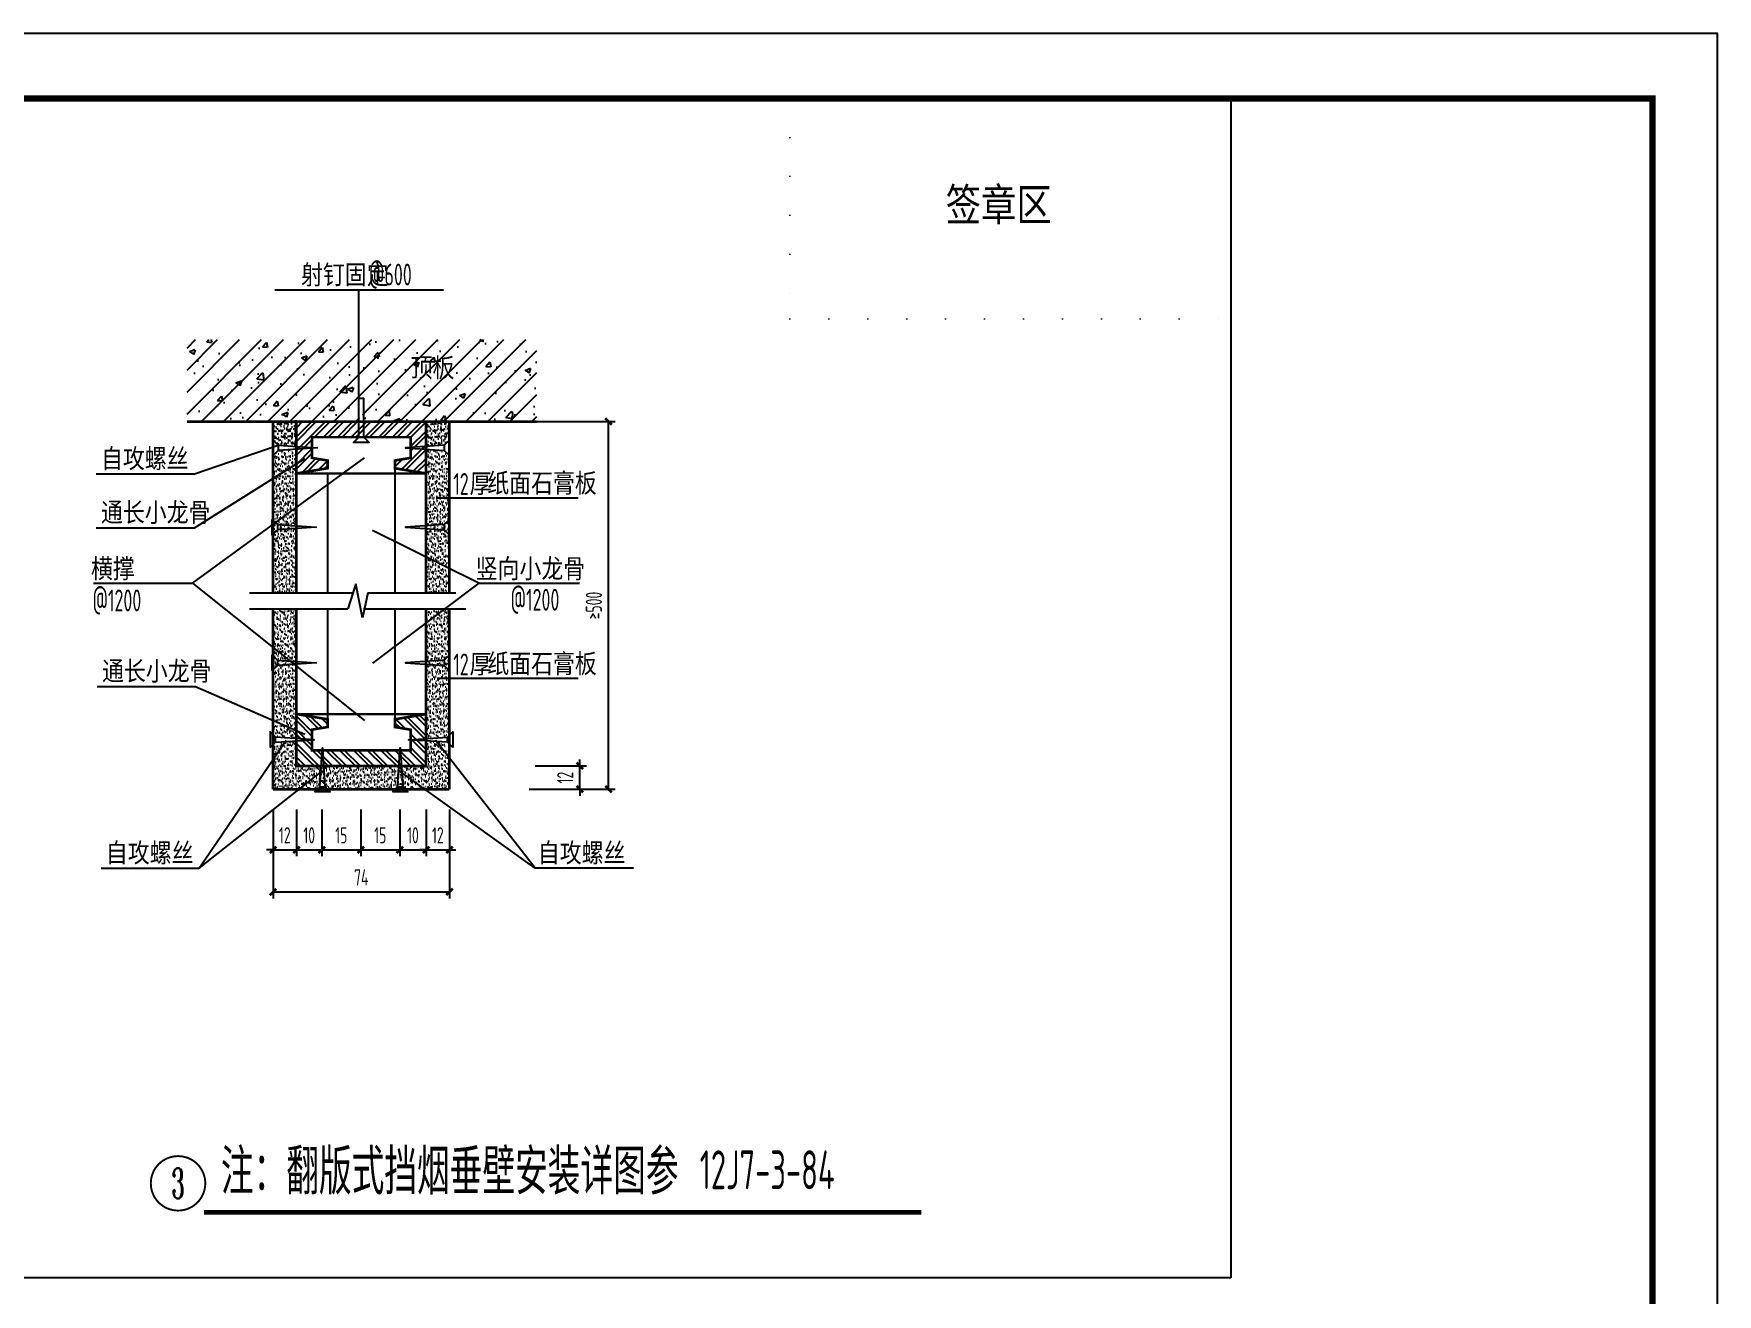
# Paper-space layout '布局1' of a CAD drawing. Extents: x -41982 to 68, y -29634 to 66.
# Drawn here: x -12913 to 68, y -9656 to 66 of the extents above; entities that cross this region are included whole.
import ezdxf
from ezdxf.enums import TextEntityAlignment as Align

# ---------------------------------------------------------------- set-up
doc = ezdxf.new("R2010")
doc.units = 0
doc.header["$LTSCALE"] = 1000
doc.linetypes.add('__DASH', pattern=[0.35, 0.25, -0.1])
doc.linetypes.add('ACAD_ISO07W100', pattern=[3, 0, -3])
doc.layers.get('0').update_dxf_attribs({"color": 252})
doc.layers.get('Defpoints').update_dxf_attribs({"color": 252})
for name, color, linetype in [('_0', 252, 'Continuous'), ('A-ANNO-DIMS', 252, 'Continuous'), ('A-ANNO-TTLB', 252, 'Continuous'), ('AXIS', 252, 'Continuous'), ('DIM_SYMB', 252, 'Continuous'), ('PUB_DIM', 252, 'Continuous'), ('PUB_TEXT', 252, 'Continuous'), ('TC', 252, 'Continuous'), ('WALL', 252, 'Continuous')]:
    doc.layers.add(name, color=color, linetype=linetype)
doc.layers.add('签章区', color=252, linetype='ACAD_ISO07W100', lineweight=0, plot=False)
doc.styles.add('19 图框A1$0$!4#10#$0$Standard', font='gbenor.shx', dxfattribs={"bigfont": 'gbcbig.shx'})
doc.styles.add('_TCH_DIM', font='TSSDENG.shx', dxfattribs={"width": 0.8, "bigfont": 'hztxt.shx'})
doc.styles.add('_TCH_LABEL', font='COMPLEX', dxfattribs={"bigfont": 'GBCBIG'})
doc.styles.add('Standard_T3', font='TSSDENG.shx', dxfattribs={"width": 0.64, "bigfont": 'hztxt.shx'})
doc.styles.add('仿宋', font='simfang.ttf')
doc.dimstyles.new('_TCH_ARCH-50', dxfattribs={"dimscale": 50, "dimtxt": 2.5, "dimasz": 1, "dimexe": 1, "dimexo": 1, "dimgap": 1, "dimtad": 1, "dimdec": 0, "dimzin": 0, "dimdsep": 46, "dimtxsty": 'Standard_T3', "dimblk": 'ARCHTICK', "dimcen": 0.09, "dimclrt": 7, "dimazin": 2, "dimtfac": 1, "dimtdec": 0, "dimtix": 1, "dimtmove": 2, "dimatfit": 3, "dimfxl": 1, "dimtolj": 1, "dimtzin": 0, "dimarcsym": 0})
pattern_1 = [(37.5, (-143540.9097, -216928.253), (-0.062993358, 1.926823769), [0, -1.52, 0, -1.7, 0, -1.625]), (7.5, (-143540.9097, -216928.253), (1.769776705, 2.822146065), [0, -0.82, 0, -1.37, 0, -0.525]), (327.5, (-143542.1397, -216928.253), (3.114141862, 0.005659054), [0, -0.5, 0, -1.8, 0, -2.35]), (317.5, (-143542.1397, -216928.253), (3.006126605, 0.877675565), [0, -0.25, 0, -1.18, 0, -1.35])]

# ---------------------------------------------------------------- blocks, each defined once
blk = doc.blocks.new('A$C6C104DEE')
at = {"layer": 'TC'}
blk.add_line((15, 4), (15, 2), dxfattribs=at)
blk.add_lwpolyline([(17, 6), (15, 4), (0, 3), (15, 2), (17, 0)], close=True, dxfattribs=at)
blk = doc.blocks.new('A$C7F8A0D7E')
at = {"layer": 'TC'}
for p, q in [((2, 2), (2, 17)), ((2, 17), (4, 17)), ((4, 2), (4, 17)), ((2, 2), (4, 2))]:
    blk.add_line(p, q, dxfattribs=at)
blk.add_lwpolyline([(4, 2), (6, 0), (0, 0), (2, 2)], dxfattribs=at)
blk = doc.blocks.new('A$C794C6BEF')
at = {"layer": 'TC'}
h = blk.add_hatch(dxfattribs=at)
h.set_pattern_fill('AN31C', color=256, scale=30, style=0)
h.set_pattern_definition([(45, (-143540.9097, -216928.253), (-4.24264069, 4.24264069), []), (50, (-143540.91, -216928.253), (21.5178055, -1.882564), [2.25, -24.75]), (355, (-143540.91, -216928.253), (-4.16254, 22.565764), [1.8, -19.8]), (100.4514, (-143539.117, -216928.41), (17.3552815, 20.6831863), [1.9122057, -21.0342634]), (46.1842, (-143540.91, -216922.253), (32.0172315, -4.9655704), [3.375, -37.125]), (96.6356, (-143538.242, -216922.667), (28.039881, 29.223536), [2.8683086, -31.55139]), (351.1842, (-143540.91, -216922.253), (28.0398584, 29.223558), [2.7, -29.7]), (21, (-143537.91, -216923.753), (17.9072116, -12.0785667), [2.25, -24.75]), (326, (-143537.91, -216923.753), (7.29946, 21.7545014), [1.8, -19.8]), (71.4514, (-143536.417, -216924.76), (25.2066789, 9.6759149), [1.9122057, -21.0342634]), (37.5, (-143540.91, -216928.253), (0.36479566, 9.98681561), [0, -19.56, 0, -20.1, 0, -19.875]), (7.5, (-143540.91, -216928.253), (7.89208612, 11.83235136), [0, -11.46, 0, -19.11, 0, -7.575]), (327.5, (-143547.6, -216928.253), (16.01467309, -0.67664615), [0, -7.5, 0, -23.4, 0, -31.05]), (317.5, (-143550.6, -216928.253), (17.4955851, 3.0031495), [0, -9.75, 0, -15.54, 0, -22.05])])
h.paths.add_polyline_path([(171.45, 228.08), (171.45, 259.68), (36.63, 259.68), (36.63, 228.08), (103.17, 228.08), (103.77, 237.08), (104.37, 228.08)])
h = blk.add_hatch(dxfattribs=at)
h.set_pattern_fill('AR-SAND', color=256, style=0)
h.set_pattern_definition(pattern_1)
h.paths.add_polyline_path([(78.77, 218.5), (78.77, 228.08), (69.77, 228.08), (69.77, 220.97), (71.77, 218.97)])
h = blk.add_hatch(dxfattribs=at)
h.set_pattern_fill('ANSI32', color=256, scale=10, style=0)
h.set_pattern_definition([(45, (-143540.9097, -216928.253), (-2.65165043, 2.65165043), []), (45, (-143539.142, -216928.253), (-2.65165043, 2.65165043), [])])
h.paths.add_polyline_path([(122.77, 222.08), (122.77, 214.08), (116.77, 213.08), (116.77, 210.08), (128.77, 208.08), (128.77, 228.08), (78.77, 228.08), (78.77, 208.08), (90.77, 210.08), (90.77, 213.08), (84.77, 214.08), (84.77, 222.08)])
h = blk.add_hatch(dxfattribs=at)
h.set_pattern_fill('AR-SAND', color=256, style=0)
h.set_pattern_definition(pattern_1)
h.paths.add_polyline_path([(135.77, 218.97), (137.77, 220.97), (137.77, 228.08), (128.77, 228.08), (128.77, 218.5)])
h = blk.add_hatch(dxfattribs=at)
h.set_pattern_fill('AR-SAND', color=256, style=0)
h.set_pattern_definition(pattern_1)
h.paths.add_polyline_path([(78.77, 217.43), (71.77, 216.97), (69.77, 214.97), (69.77, 162), (78.77, 162)])
h = blk.add_hatch(dxfattribs=at)
h.set_pattern_fill('AR-SAND', color=256, style=0)
h.set_pattern_definition(pattern_1)
h.paths.add_polyline_path([(128.77, 208.08), (128.77, 162), (137.77, 162), (137.77, 214.97), (135.77, 216.97), (128.77, 217.43)])
h = blk.add_hatch(dxfattribs=at)
h.set_pattern_fill('AR-SAND', color=256, style=0)
h.set_pattern_definition(pattern_1)
h.paths.add_polyline_path([(69.77, 108.42), (71.77, 106.42), (78.77, 105.95), (78.77, 155.89), (69.77, 155.89)])
h = blk.add_hatch(dxfattribs=at)
h.set_pattern_fill('AR-SAND', color=256, style=0)
h.set_pattern_definition(pattern_1)
h.paths.add_polyline_path([(137.77, 155.89), (128.77, 155.89), (128.77, 105.95), (135.77, 106.42), (137.77, 108.42)])
h = blk.add_hatch(dxfattribs=at)
h.set_pattern_fill('ANSI32', color=256, scale=10, style=0)
h.set_pattern_definition([(315, (-143540.9097, 217251.639), (-2.65165043, -2.65165043), []), (315, (-143539.142, 217251.639), (-2.65165043, -2.65165043), [])])
h.paths.add_polyline_path([(84.77, 101.3), (84.77, 109.3), (90.77, 110.3), (90.77, 113.3), (78.77, 115.3), (78.77, 95.3), (128.77, 95.3), (128.77, 115.3), (116.77, 113.3), (116.77, 110.3), (122.77, 109.3), (122.77, 101.3)])
h = blk.add_hatch(dxfattribs=at)
h.set_pattern_fill('AR-SAND', color=256, style=0)
h.set_pattern_definition(pattern_1)
h.paths.add_polyline_path([(137.77, 102.42), (135.77, 104.42), (128.77, 104.89), (128.77, 95.3), (78.77, 95.3), (78.77, 104.89), (71.77, 104.42), (69.77, 102.42), (69.77, 86.3), (137.77, 86.3)])
at = {"layer": 'PUB_DIM'}
for p, q in [((70.51, 278.91), (135.43, 278.91)), ((102.77, 237.08), (102.77, 278.91)), ((39.43, 207.91), (71.77, 218.97)), ((1.56, 207.91), (39.43, 207.91)), ((38.74, 165.76), (105.08, 214.15)), ((39.43, 187.16), (81.97, 213.85)), ((187.33, 198.58), (133.02, 198.58)), ((1.56, 187.16), (39.43, 187.16)), ((149.14, 165.76), (108.06, 186.14)), ((0.51, 165.76), (38.74, 165.76)), ((38.74, 165.76), (105.08, 112.85)), ((149.14, 165.76), (108.06, 134.98)), ((149.13, 165.75), (187.92, 165.75)), ((1.97, 125.99), (39.84, 125.99)), ((39.84, 125.99), (81.97, 107.6)), ((187.33, 128.99), (133.02, 128.99)), ((41.33, 55.89), (74.79, 105.31)), ((170.79, 55.89), (132.4, 105.31)), ((41.33, 55.89), (88.84, 93.38)), ((170.79, 55.89), (118.35, 93.38)), ((3.45, 55.89), (41.33, 55.89)), ((208.67, 55.89), (170.79, 55.89))]:
    blk.add_line(p, q, dxfattribs=at)
at = {"layer": 'TC'}
for p, q in [((90.77, 208.08), (90.77, 162)), ((116.77, 210.08), (116.77, 162)), ((101.73, 165.52), (98.55, 155.89)), ((104.23, 152.39), (101.73, 165.52)), ((60.69, 162), (100.25, 162)), ((60.69, 155.89), (98.55, 155.89)), ((90.77, 155.89), (90.77, 112.44)), ((106.36, 162), (104.23, 152.39)), ((104.66, 155.89), (144.03, 155.89)), ((106.36, 162), (140.29, 162)), ((116.77, 155.89), (116.77, 112.44))]:
    blk.add_line(p, q, dxfattribs=at)
for points in [[(78.77, 162), (78.77, 208.08), (128.77, 208.08), (128.77, 162)], [(122.77, 209.08), (122.77, 208.08), (84.77, 208.08), (84.77, 209.08)], [(128.77, 155.89), (128.77, 115.3), (78.77, 115.3), (78.77, 155.89)], [(84.77, 114.3), (84.77, 115.3), (122.77, 115.3), (122.77, 114.3)]]:
    blk.add_lwpolyline(points, dxfattribs=at)
at = {"layer": 'WALL', "const_width": 1}
for points in [[(36.63, 228.08), (171.45, 228.08)], [(69.77, 228.08), (69.77, 162)], [(78.77, 228.08), (78.77, 162)], [(128.77, 228.08), (128.77, 162)], [(137.77, 228.08), (137.77, 162)], [(69.77, 155.89), (69.77, 86.3)], [(78.77, 155.89), (78.77, 95.3)], [(128.77, 155.89), (128.77, 95.3)], [(137.77, 155.89), (137.77, 86.3)], [(78.77, 95.3), (128.77, 95.3)], [(69.77, 86.3), (137.77, 86.3)]]:
    blk.add_lwpolyline(points, dxfattribs=at)
for points in [[(84.77, 222.08), (84.77, 214.08), (90.77, 213.08), (90.77, 210.08), (78.77, 208.08), (78.77, 228.08), (128.77, 228.08), (128.77, 208.08), (116.77, 210.08), (116.77, 213.08), (122.77, 214.08), (122.77, 222.08)], [(84.77, 101.3), (84.77, 109.3), (90.77, 110.3), (90.77, 113.3), (78.77, 115.3), (78.77, 95.3), (128.77, 95.3), (128.77, 115.3), (116.77, 113.3), (116.77, 110.3), (122.77, 109.3), (122.77, 101.3)]]:
    blk.add_lwpolyline(points, close=True, dxfattribs=at)
at = {"layer": 'PUB_DIM'}
blk.add_blockref('A$C7F8A0D7E', (100.77, 220.08), dxfattribs=at)
at = {"layer": 'PUB_DIM', "rotation": 180}
blk.add_blockref('A$C6C104DEE', (85.66, 108.42), dxfattribs=at)
at = {"layer": 'PUB_DIM', "xscale": -1}
for p, rotation in [((122.01, 108.42), 180), ((91.77, 102.31), 90), ((121.77, 102.31), 90)]:
    blk.add_blockref('A$C6C104DEE', p, dxfattribs=dict(at, rotation=rotation))
at = {"layer": 'TC', "xscale": -1}
for p in [(86.77, 214.97), (86.42, 184.34), (86.42, 132.09)]:
    blk.add_blockref('A$C6C104DEE', p, dxfattribs=at)
at = {"layer": 'TC'}
for p in [(120.77, 214.97), (120.77, 184.34), (120.77, 132.09)]:
    blk.add_blockref('A$C6C104DEE', p, dxfattribs=at)
at = {"layer": 'PUB_TEXT', "style": '_TCH_DIM'}
for s, p in [('射钉固定', (80.55, 280.22)), ('顶板', (122.83, 244.35)), ('自攻螺丝', (3.43, 209.34)), ('厚', (145.54, 199.72)), ('纸面石膏板', (152.35, 199.88)), ('通长小龙骨', (3.43, 188.6)), ('横撑', (-0.43, 166.91)), ('竖向小龙骨', (147.88, 166.9)), ('通长小龙骨', (3.84, 127.42)), ('厚', (145.54, 130.12)), ('纸面石膏板', (152.35, 130.28)), ('自攻螺丝', (5.32, 57.32)), ('自攻螺丝', (171.85, 57.32))]:
    blk.add_text(s, height=8.44, dxfattribs=at).set_placement(p)
at = {"layer": 'PUB_TEXT', "style": '19 图框A1$0$!4#10#$0$Standard', "width": 0.7}
for s, p in [('@600', (106.72, 280.55)), ('12', (139.23, 199.81)), ('@1200', (0.14, 154.9)), ('@1200', (161.31, 155.17)), ('12', (139.23, 130.22))]:
    blk.add_text(s, height=8.44, dxfattribs=at).set_placement(p)
blk = doc.blocks.new('_ArchTick')
at = {"color": 0, "linetype": 'ByBlock', "const_width": 0.4}
blk.add_lwpolyline([(-0.5, -0.5), (0.5, 0.5)], dxfattribs=at)
blk = doc.blocks.new('*D202')
at = {"layer": 'A-ANNO-DIMS', "color": 0, "lineweight": -2}
for p, q in [((30915, 23716), (30915, 23356)), ((31095, 23716), (31095, 23356)), ((30915, 23406), (30865, 23406)), ((30915, 23406), (31095, 23406)), ((31095, 23406), (31145, 23406))]:
    blk.add_line(p, q, dxfattribs=at)
at = {"layer": 'Defpoints', "color": 0}
for p in [(30915, 23766), (31095, 23766), (31095, 23406)]:
    blk.add_point(p, dxfattribs=at)
at = {"layer": 'A-ANNO-DIMS', "color": 0, "lineweight": -2, "xscale": 50, "yscale": 50, "zscale": 50}
blk.add_blockref('_ArchTick', (30915, 23406), dxfattribs=at)
at = {"layer": 'A-ANNO-DIMS', "color": 0, "lineweight": -2, "xscale": 50, "yscale": 50, "zscale": 50, "rotation": 180}
blk.add_blockref('_ArchTick', (31095, 23406), dxfattribs=at)
at = {"layer": 'A-ANNO-DIMS', "color": 7, "insert": (31005, 23518), "char_height": 125, "attachment_point": 5, "style": 'Standard_T3'}
blk.add_mtext('\\A1;12', dxfattribs=at)
blk = doc.blocks.new('*D203')
at = {"layer": 'A-ANNO-DIMS', "color": 0, "lineweight": -2}
for p, q in [((31095, 23716), (31095, 23356)), ((31291, 23716), (31291, 23356)), ((31095, 23406), (31291, 23406))]:
    blk.add_line(p, q, dxfattribs=at)
at = {"layer": 'Defpoints', "color": 0}
for p in [(31095, 23766), (31291, 23766), (31291, 23406)]:
    blk.add_point(p, dxfattribs=at)
at = {"layer": 'A-ANNO-DIMS', "color": 0, "lineweight": -2, "xscale": 50, "yscale": 50, "zscale": 50, "rotation": 180}
blk.add_blockref('_ArchTick', (31095, 23406), dxfattribs=at)
at = {"layer": 'A-ANNO-DIMS', "color": 0, "lineweight": -2, "xscale": 50, "yscale": 50, "zscale": 50}
blk.add_blockref('_ArchTick', (31291, 23406), dxfattribs=at)
at = {"layer": 'A-ANNO-DIMS', "color": 7, "insert": (31193, 23518), "char_height": 125, "attachment_point": 5, "style": 'Standard_T3'}
blk.add_mtext('\\A1;10', dxfattribs=at)
blk = doc.blocks.new('*D204')
at = {"layer": 'A-ANNO-DIMS', "color": 0, "lineweight": -2}
for p, q in [((31291, 23716), (31291, 23356)), ((31591, 23716), (31591, 23356)), ((31291, 23406), (31591, 23406))]:
    blk.add_line(p, q, dxfattribs=at)
at = {"layer": 'Defpoints', "color": 0}
for p in [(31291, 23766), (31591, 23766), (31591, 23406)]:
    blk.add_point(p, dxfattribs=at)
at = {"layer": 'A-ANNO-DIMS', "color": 0, "lineweight": -2, "xscale": 50, "yscale": 50, "zscale": 50, "rotation": 180}
blk.add_blockref('_ArchTick', (31291, 23406), dxfattribs=at)
at = {"layer": 'A-ANNO-DIMS', "color": 0, "lineweight": -2, "xscale": 50, "yscale": 50, "zscale": 50}
blk.add_blockref('_ArchTick', (31591, 23406), dxfattribs=at)
at = {"layer": 'A-ANNO-DIMS', "color": 7, "insert": (31441, 23518), "char_height": 125, "attachment_point": 5, "style": 'Standard_T3'}
blk.add_mtext('\\A1;15', dxfattribs=at)
blk = doc.blocks.new('*D205')
at = {"layer": 'A-ANNO-DIMS', "color": 0, "lineweight": -2}
for p, q in [((31591, 23716), (31591, 23356)), ((31891, 23716), (31891, 23356)), ((31591, 23406), (31891, 23406))]:
    blk.add_line(p, q, dxfattribs=at)
at = {"layer": 'Defpoints', "color": 0}
for p in [(31591, 23766), (31891, 23766), (31891, 23406)]:
    blk.add_point(p, dxfattribs=at)
at = {"layer": 'A-ANNO-DIMS', "color": 0, "lineweight": -2, "xscale": 50, "yscale": 50, "zscale": 50, "rotation": 180}
blk.add_blockref('_ArchTick', (31591, 23406), dxfattribs=at)
at = {"layer": 'A-ANNO-DIMS', "color": 0, "lineweight": -2, "xscale": 50, "yscale": 50, "zscale": 50}
blk.add_blockref('_ArchTick', (31891, 23406), dxfattribs=at)
at = {"layer": 'A-ANNO-DIMS', "color": 7, "insert": (31741, 23518), "char_height": 125, "attachment_point": 5, "style": 'Standard_T3'}
blk.add_mtext('\\A1;15', dxfattribs=at)
blk = doc.blocks.new('*D206')
at = {"layer": 'A-ANNO-DIMS', "color": 0, "lineweight": -2}
for p, q in [((31891, 23716), (31891, 23356)), ((32095, 23716), (32095, 23356)), ((31891, 23406), (32095, 23406))]:
    blk.add_line(p, q, dxfattribs=at)
at = {"layer": 'Defpoints', "color": 0}
for p in [(31891, 23766), (32095, 23766), (32095, 23406)]:
    blk.add_point(p, dxfattribs=at)
at = {"layer": 'A-ANNO-DIMS', "color": 0, "lineweight": -2, "xscale": 50, "yscale": 50, "zscale": 50, "rotation": 180}
blk.add_blockref('_ArchTick', (31891, 23406), dxfattribs=at)
at = {"layer": 'A-ANNO-DIMS', "color": 0, "lineweight": -2, "xscale": 50, "yscale": 50, "zscale": 50}
blk.add_blockref('_ArchTick', (32095, 23406), dxfattribs=at)
at = {"layer": 'A-ANNO-DIMS', "color": 7, "insert": (31993, 23518), "char_height": 125, "attachment_point": 5, "style": 'Standard_T3'}
blk.add_mtext('\\A1;10', dxfattribs=at)
blk = doc.blocks.new('*D207')
at = {"layer": 'A-ANNO-DIMS', "color": 0, "lineweight": -2}
for p, q in [((32095, 23716), (32095, 23356)), ((32275, 23716), (32275, 23356)), ((32095, 23406), (32045, 23406)), ((32095, 23406), (32275, 23406)), ((32275, 23406), (32325, 23406))]:
    blk.add_line(p, q, dxfattribs=at)
at = {"layer": 'Defpoints', "color": 0}
for p in [(32095, 23766), (32275, 23766), (32275, 23406)]:
    blk.add_point(p, dxfattribs=at)
at = {"layer": 'A-ANNO-DIMS', "color": 0, "lineweight": -2, "xscale": 50, "yscale": 50, "zscale": 50}
blk.add_blockref('_ArchTick', (32095, 23406), dxfattribs=at)
at = {"layer": 'A-ANNO-DIMS', "color": 0, "lineweight": -2, "xscale": 50, "yscale": 50, "zscale": 50, "rotation": 180}
blk.add_blockref('_ArchTick', (32275, 23406), dxfattribs=at)
at = {"layer": 'A-ANNO-DIMS', "color": 7, "insert": (32185, 23518), "char_height": 125, "attachment_point": 5, "style": 'Standard_T3'}
blk.add_mtext('\\A1;12', dxfattribs=at)
blk = doc.blocks.new('*D208')
at = {"layer": 'A-ANNO-DIMS', "color": 0, "lineweight": -2}
for p, q in [((30915, 23418), (30915, 23031)), ((32275, 23418), (32275, 23031)), ((30915, 23081), (32275, 23081))]:
    blk.add_line(p, q, dxfattribs=at)
at = {"layer": 'Defpoints', "color": 0}
for p in [(30915, 23468), (32275, 23468), (32275, 23081)]:
    blk.add_point(p, dxfattribs=at)
at = {"layer": 'A-ANNO-DIMS', "color": 0, "lineweight": -2, "xscale": 50, "yscale": 50, "zscale": 50, "rotation": 180}
blk.add_blockref('_ArchTick', (30915, 23081), dxfattribs=at)
at = {"layer": 'A-ANNO-DIMS', "color": 0, "lineweight": -2, "xscale": 50, "yscale": 50, "zscale": 50}
blk.add_blockref('_ArchTick', (32275, 23081), dxfattribs=at)
at = {"layer": 'A-ANNO-DIMS', "color": 7, "insert": (31595, 23194), "char_height": 125, "attachment_point": 5, "style": 'Standard_T3'}
blk.add_mtext('\\A1;74', dxfattribs=at)
blk = doc.blocks.new('*D209')
at = {"layer": 'A-ANNO-DIMS', "color": 0, "lineweight": -2}
for p, q in [((32935, 24053), (33330, 24053)), ((33280, 24053), (33280, 24103)), ((33280, 23873), (33280, 24053)), ((32935, 23873), (33330, 23873)), ((33280, 23873), (33280, 23823))]:
    blk.add_line(p, q, dxfattribs=at)
at = {"layer": 'Defpoints', "color": 0}
for p in [(32885, 24053), (33280, 24053), (32885, 23873)]:
    blk.add_point(p, dxfattribs=at)
at = {"layer": 'A-ANNO-DIMS', "color": 0, "lineweight": -2, "xscale": 50, "yscale": 50, "zscale": 50}
for p, rotation in [((33280, 24053), 270), ((33280, 23873), 90)]:
    blk.add_blockref('_ArchTick', p, dxfattribs=dict(at, rotation=rotation))
at = {"layer": 'A-ANNO-DIMS', "color": 7, "insert": (33167, 23963), "char_height": 125, "attachment_point": 5, "rotation": 90, "style": 'Standard_T3'}
blk.add_mtext('\\A1;12', dxfattribs=at)
blk = doc.blocks.new('*D210')
at = {"layer": 'A-ANNO-DIMS', "color": 0, "lineweight": -2}
for p, q in [((32889, 26708), (33551, 26708)), ((33501, 23873), (33501, 26708)), ((32889, 23873), (33551, 23873))]:
    blk.add_line(p, q, dxfattribs=at)
at = {"layer": 'Defpoints', "color": 0}
for p in [(32839, 26708), (33501, 26708), (32839, 23873)]:
    blk.add_point(p, dxfattribs=at)
at = {"layer": 'A-ANNO-DIMS', "color": 0, "lineweight": -2, "xscale": 50, "yscale": 50, "zscale": 50}
for p, rotation in [((33501, 26708), 90), ((33501, 23873), 270)]:
    blk.add_blockref('_ArchTick', p, dxfattribs=dict(at, rotation=rotation))
at = {"layer": 'A-ANNO-DIMS', "color": 7, "insert": (33388, 25290), "char_height": 125, "attachment_point": 5, "rotation": 90, "style": 'Standard_T3'}
blk.add_mtext('\\A1;≥500', dxfattribs=at)
blk = doc.blocks.new('XT')
at = {"linetype": '__DASH', "ltscale": 50}
blk.add_lwpolyline([(38300, 29200), (38300, 20104.4), (27323.3, 20104.4)], dxfattribs=at)
at = {"layer": 'AXIS', "color": 1, "const_width": 15}
blk.add_lwpolyline([(30392.1, 20834, 1), (29972.1, 20834, 1)], format="xyb", close=True, dxfattribs=at)
at = {"layer": 'DIM_SYMB', "const_width": 35}
blk.add_lwpolyline([(30383.2, 20609.8), (35912.7, 20609.8)], dxfattribs=at)
at = {"layer": '签章区', "ltscale": 0.1}
for p, q in [((34900, 29200), (34900, 27500)), ((34900, 27500), (38300, 27500))]:
    blk.add_line(p, q, dxfattribs=at)
at = {"layer": 'TC', "xscale": 20, "yscale": 20, "zscale": 20}
blk.add_blockref('A$C794C6BEF', (29519.3, 22146.6), dxfattribs=at)
at = {"layer": 'PUB_TEXT', "style": '19 图框A1$0$!4#10#$0$Standard'}
blk.add_text('注：翻版式挡烟垂壁安装详图参', height=350, dxfattribs=at).set_placement((30512.5, 20748.3))
at = {"layer": 'PUB_TEXT', "style": '_TCH_DIM', "width": 0.6}
blk.add_text('12J7-3-84', height=300, dxfattribs=at).set_placement((34203.9, 20788.5))
at = {"layer": 'PUB_TEXT', "color": 1, "style": '_TCH_LABEL', "width": 0.642857}
blk.add_text('3', height=231.6, dxfattribs=at).set_placement((30132.4, 20718.2), (30231.7, 20718.2), align=Align.FIT)
at = {"layer": '签章区', "style": '仿宋', "width": 0.8}
blk.add_text('签章区', height=250, dxfattribs=at).set_placement((36100.5, 28256.3))
at = {"layer": 'A-ANNO-DIMS'}
for p1, p2, distance, text, picture, middle in [((32839.1, 23873), (32839.1, 26707.8), -661.8, '≥500', '*D210', (33388.3, 25290.4)), ((32885, 23872.6), (32885, 24052.6), -394.6, '12', '*D209', (33167, 23962.6)), ((30914.8, 23766.3), (31094.8, 23766.3), -360.7, '12', '*D202', (31004.8, 23518.1)), ((31094.8, 23766.3), (31291.2, 23766.3), -360.7, '10', '*D203', (31193, 23518.1)), ((31291.2, 23766.3), (31591.2, 23766.3), -360.7, '15', '*D204', (31441.2, 23518.1)), ((31591.2, 23766.3), (31891.2, 23766.3), -360.7, '15', '*D205', (31741.2, 23518.1)), ((31891.2, 23766.3), (32094.8, 23766.3), -360.7, '10', '*D206', (31993, 23518.1)), ((32094.8, 23766.3), (32274.8, 23766.3), -360.7, '12', '*D207', (32184.8, 23518.1)), ((30914.8, 23468.4), (32274.8, 23468.4), -387.2, '74', '*D208', (31594.8, 23193.7))]:
    dim = blk.add_aligned_dim(p1=p1, p2=p2, distance=distance, text=text, dimstyle='_TCH_ARCH-50', dxfattribs=at)
    dim.commit()
    dim.dimension.update_dxf_attribs({"geometry": picture, "text_midpoint": middle})

psp = doc.layouts.new('布局1')

# ---------------------------------------------------------------- linework, layer by layer
at = {"layer": 'A-ANNO-TTLB'}
psp.add_lwpolyline([(-41982, -29634), (68, -29634), (68, 66), (-41982, 66)], close=True, dxfattribs=at)
at = {"layer": 'A-ANNO-TTLB', "const_width": 50}
psp.add_lwpolyline([(-40732, -29134), (-432, -29134), (-432, -434), (-40732, -434)], close=True, dxfattribs=at)

# ---------------------------------------------------------------- block references
at = {"layer": '_0'}
psp.add_blockref('XT', (-41982, -29634), dxfattribs=at)

doc.saveas('drawing.dxf')
